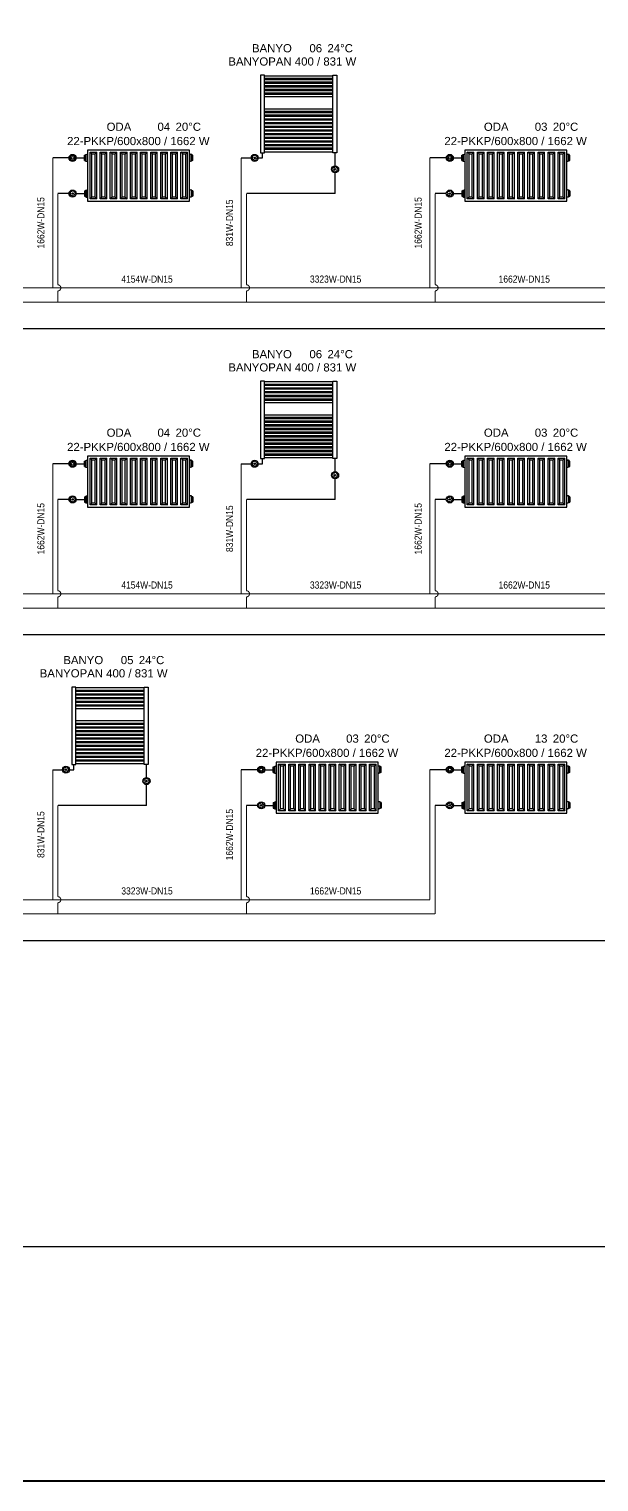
# Model space of a CAD drawing. Header units: centimetres. Extents: x -61 to 10101, y -10239 to 1521.
# Drawn here: x 4107 to 4666, y -4431 to -3006 of the extents above; entities that cross this region are included whole.
import ezdxf
from ezdxf.enums import TextEntityAlignment as Align

# ---------------------------------------------------------------- set-up
doc = ezdxf.new("R2010")
doc.units = ezdxf.units.CM
doc.linetypes.add('DASHED', pattern=[1.524, 1.27, -0.254])
doc.linetypes.add('ISITMA DONUS HATTI', pattern=[1.66, 1.57, -0.02, -0.07])
for name, color, linetype in [('MTY-ISITMA-DONUS-BORU', 30, 'ISITMA DONUS HATTI'), ('MTY-ISITMA-GIDIS-BORU', 10, 'Continuous'), ('MTY-RADYATÖR', 2, 'Continuous'), ('ROTAS-ISITMA-CAP', 41, 'Continuous'), ('ROTAS-ISITMA-DONUS', 30, 'DASHED'), ('ROTAS-ISITMA-GIDIS', 10, 'Continuous'), ('ROTAS-KAT-BANDI', 8, 'Continuous'), ('ROTAS-MASKE', 7, 'Continuous'), ('ROTAS-PAFTA', 7, 'Continuous'), ('ROTAS-RADYATOR', 2, 'Continuous')]:
    doc.layers.add(name, color=color, linetype=linetype)
doc.styles.add('MTYCAPLT', font='arial.ttf', dxfattribs={"width": 0.65, "height": 1})
doc.styles.add('ROTAS', font='arial.ttf')

# ---------------------------------------------------------------- blocks, each defined once
blk = doc.blocks.new('MTY-RADYATÖR BANYOPAN KOLON')
at = {"layer": 'MTY-ISITMA-DONUS-BORU'}
for p, q in [((87, 49.7), (87, 62.5)), ((87, 22.5), (87, 42.8)), ((87, 22.5), (0, 22.5))]:
    blk.add_line(p, q, dxfattribs=at)
at = {"layer": 'MTY-ISITMA-GIDIS-BORU'}
for p, q in [((-5, 57.5), (4.6, 57.5)), ((11.5, 57.5), (15.7, 57.5)), ((15.7, 57.5), (15.7, 62.5))]:
    blk.add_line(p, q, dxfattribs=at)
at = {"layer": 'MTY-RADYATÖR', "color": 15}
for p, q in [((8.7, 57.5), (7.3, 57.5)), ((87.7, 46.3), (86.3, 46.3))]:
    blk.add_line(p, q, dxfattribs=at)
at = {"layer": 'MTY-RADYATÖR', "color": 15, "linetype": 'ByBlock'}
for points in [[(13.7, 138.5), (13.7, 62.5)], [(17.7, 138.5), (13.7, 138.5)], [(17.7, 62.5), (17.7, 138.5)], [(84.7, 137.7), (17.7, 137.7)], [(84.7, 135.2), (17.7, 135.2)], [(84.7, 134.1), (17.7, 134.1)], [(84.7, 131.6), (17.7, 131.6)], [(84.7, 130.5), (17.7, 130.5)], [(84.7, 62.5), (84.7, 138.5)], [(84.7, 138.5), (88.7, 138.5)], [(88.7, 138.5), (88.7, 62.5)], [(84.7, 128), (17.7, 128)], [(84.7, 126.9), (17.7, 126.9)], [(84.7, 124.4), (17.7, 124.4)], [(84.7, 123.3), (17.7, 123.3)], [(84.7, 120.8), (17.7, 120.8)], [(84.7, 119.7), (17.7, 119.7)], [(84.7, 117.2), (17.7, 117.2)], [(84.7, 105.3), (17.7, 105.3)], [(84.7, 102.8), (17.7, 102.8)], [(84.7, 101.7), (17.7, 101.7)], [(84.7, 99.2), (17.7, 99.2)], [(84.7, 98.1), (17.7, 98.1)], [(84.7, 95.6), (17.7, 95.6)], [(84.7, 94.5), (17.7, 94.5)], [(84.7, 92), (17.7, 92)], [(84.7, 90.9), (17.7, 90.9)], [(84.7, 88.4), (17.7, 88.4)], [(84.7, 87.3), (17.7, 87.3)], [(84.7, 84.8), (17.7, 84.8)], [(84.7, 83.7), (17.7, 83.7)], [(84.7, 81.2), (17.7, 81.2)], [(84.7, 80.1), (17.7, 80.1)], [(84.7, 77.6), (17.7, 77.6)], [(84.7, 76.5), (17.7, 76.5)], [(84.7, 74), (17.7, 74)], [(84.7, 72.9), (17.7, 72.9)], [(13.7, 62.5), (17.7, 62.5)], [(84.7, 70.4), (17.7, 70.4)], [(84.7, 69.3), (17.7, 69.3)], [(84.7, 66.9), (17.7, 66.9)], [(84.7, 65.7), (17.7, 65.7)], [(84.7, 63.2), (17.7, 63.2)], [(88.7, 62.5), (84.7, 62.5)]]:
    blk.add_lwpolyline(points, dxfattribs=at)
at = {"layer": 'MTY-RADYATÖR', "color": 15}
for centre, radius in [((8, 57.5), 3.45), ((8, 57.5), 0.697), ((87, 46.3), 3.45), ((87, 46.3), 0.697)]:
    blk.add_circle(centre, radius, dxfattribs=at)
for centre, radius, start, end in [((6.1, 58.9), 0.622, 108, 180), ((3.8, 57.5), 2.15, 320.2532, 39.7468), ((6.1, 63.5), 4.01, 267.9571, 308.0429), ((8.7, 59.7), 0.622, 36, 108), ((12, 60.4), 2.8, 186.5365, 245.4635), ((11.8, 54.7), 2.6, 112.1116, 175.8884), ((10.4, 57.5), 0.622, 324, 36), ((6.1, 56.1), 0.622, 180, 252), ((6.6, 53.2), 2.44, 37.6114, 106.3886), ((8.7, 55.3), 0.622, 252, 324), ((85.1, 47.7), 0.622, 108, 180), ((82.8, 46.3), 2.15, 320.2532, 39.7468), ((85.1, 44.9), 0.622, 180, 252), ((85, 52.3), 4.01, 267.9571, 308.0429), ((85.6, 42), 2.44, 37.6114, 106.3886), ((87.7, 48.5), 0.622, 36, 108), ((87.7, 44.1), 0.622, 252, 324), ((91, 49.2), 2.8, 186.5365, 245.4635), ((90.8, 43.5), 2.6, 112.1116, 175.8884), ((89.3, 46.3), 0.622, 324, 36)]:
    blk.add_arc(centre, radius, start, end, dxfattribs=at)
at = {"layer": 'MTY-RADYATÖR', "style": 'MTYCAPLT', "width": 0.65}
for tag, p, height in [('MAHAL_001', (35.4, 157.7), 10), ('RAD_001', (41.5, 142.7), 10), ('DERECE_001', (32.2, 111.8), 10), ('NO_001', (40.8, 78), 15)]:
    blk.add_attdef(tag, p, '', height=height, dxfattribs=at)
blk = doc.blocks.new('MTY-RADYATOR KOLON')
at = {"layer": 'MTY-ISITMA-DONUS-BORU'}
for p, q in [((11, 22.5), (0, 22.5)), ((17.9, 22.5), (26.3, 22.5))]:
    blk.add_line(p, q, dxfattribs=at)
at = {"layer": 'MTY-ISITMA-GIDIS-BORU'}
for p, q in [((11, 57.5), (-5, 57.5)), ((17.9, 57.5), (26.3, 57.5))]:
    blk.add_line(p, q, dxfattribs=at)
at = {"layer": 'MTY-RADYATÖR', "color": 15}
for p, q in [((11.7, 57.5), (12.5, 57.5)), ((12.3, 58.4), (11.9, 58.5)), ((12.8, 59.1), (12.5, 59.4)), ((13.4, 60), (13.6, 59.6)), ((14.5, 60.2), (14.5, 59.4)), ((15.5, 60), (15.3, 59.6)), ((16.1, 59.1), (16.4, 59.4)), ((17.2, 57.5), (16.4, 57.5)), ((16.6, 58.4), (17, 58.5)), ((26.3, 60.2), (27.2, 60.2)), ((26.3, 58.8), (26.3, 60.2)), ((26.3, 58.8), (27.2, 58.8)), ((26.3, 56.2), (26.3, 58.8)), ((27.2, 60.2), (27.2, 60.7)), ((27.2, 60.7), (27.8, 60.7)), ((27.2, 58.8), (27.2, 60.2)), ((27.2, 56.2), (27.2, 58.8)), ((27.8, 60.9), (28.8, 61)), ((27.8, 60.7), (27.8, 60.9)), ((27.8, 54.3), (27.8, 60.7)), ((31.6, 17.2), (31.6, 63)), ((31.6, 63), (38.2, 63)), ((33.4, 61.3), (31.6, 63)), ((33.4, 19), (33.4, 61.3)), ((33.4, 61.3), (36.5, 61.3)), ((36.5, 61.3), (38.2, 63)), ((36.5, 19), (36.5, 61.3)), ((38.2, 17.2), (38.2, 63)), ((41.5, 17.2), (41.5, 63)), ((43.3, 61.3), (41.5, 63)), ((41.5, 63), (48.1, 63)), ((43.3, 19), (43.3, 61.3)), ((43.3, 61.3), (46.4, 61.3)), ((46.4, 61.3), (48.1, 63)), ((46.4, 19), (46.4, 61.3)), ((48.1, 17.2), (48.1, 63)), ((51.5, 17.2), (51.5, 63)), ((53.2, 61.3), (51.5, 63)), ((51.5, 63), (58, 63)), ((53.2, 19), (53.2, 61.3)), ((53.2, 61.3), (56.3, 61.3)), ((56.3, 61.3), (58, 63)), ((56.3, 19), (56.3, 61.3)), ((58, 17.2), (58, 63)), ((61.4, 17.2), (61.4, 63)), ((61.4, 63), (67.9, 63)), ((63.1, 61.3), (61.4, 63)), ((63.1, 19), (63.1, 61.3)), ((63.1, 61.3), (66.2, 61.3)), ((66.2, 61.3), (67.9, 63)), ((66.2, 19), (66.2, 61.3)), ((67.9, 17.2), (67.9, 63)), ((71.3, 17.2), (71.3, 63)), ((71.3, 63), (77.8, 63)), ((73, 61.3), (71.3, 63)), ((73, 19), (73, 61.3)), ((73, 61.3), (76.1, 61.3)), ((76.1, 61.3), (77.8, 63)), ((76.1, 19), (76.1, 61.3)), ((77.8, 17.2), (77.8, 63)), ((81.2, 17.2), (81.2, 63)), ((81.2, 63), (87.7, 63)), ((82.9, 61.3), (81.2, 63)), ((82.9, 19), (82.9, 61.3)), ((82.9, 61.3), (86, 61.3)), ((86, 61.3), (87.7, 63)), ((86, 19), (86, 61.3)), ((87.7, 17.2), (87.7, 63)), ((91.1, 17.2), (91.1, 63)), ((91.1, 63), (97.6, 63)), ((92.8, 61.3), (91.1, 63)), ((92.8, 19), (92.8, 61.3)), ((92.8, 61.3), (95.9, 61.3)), ((95.9, 61.3), (97.6, 63)), ((95.9, 19), (95.9, 61.3)), ((97.6, 17.2), (97.6, 63)), ((101, 17.2), (101, 63)), ((101, 63), (107.5, 63)), ((102.7, 61.3), (101, 63)), ((102.7, 19), (102.7, 61.3)), ((102.7, 61.3), (105.8, 61.3)), ((105.8, 61.3), (107.5, 63)), ((105.8, 19), (105.8, 61.3)), ((107.5, 17.2), (107.5, 63)), ((110.9, 17.2), (110.9, 63)), ((110.9, 63), (117.4, 63)), ((112.6, 61.3), (110.9, 63)), ((112.6, 19), (112.6, 61.3)), ((112.6, 61.3), (115.7, 61.3)), ((115.7, 61.3), (117.4, 63)), ((115.7, 19), (115.7, 61.3)), ((117.4, 17.2), (117.4, 63)), ((120.8, 17.2), (120.8, 63)), ((120.8, 63), (127.3, 63)), ((122.5, 61.3), (120.8, 63)), ((122.5, 19), (122.5, 61.3)), ((122.5, 61.3), (125.6, 61.3)), ((125.6, 61.3), (127.3, 63)), ((125.6, 19), (125.6, 61.3)), ((127.3, 17.2), (127.3, 63)), ((130.8, 60.9), (129.8, 61)), ((130.8, 60.7), (130.8, 60.9)), ((130.8, 54.3), (130.8, 60.7)), ((131.4, 60.7), (130.8, 60.7)), ((131.4, 60.2), (131.4, 60.7)), ((132.3, 60.2), (131.4, 60.2)), ((131.4, 58.8), (131.4, 60.2)), ((132.3, 58.8), (131.4, 58.8)), ((131.4, 56.2), (131.4, 58.8)), ((132.3, 58.8), (132.3, 60.2)), ((132.3, 56.2), (132.3, 58.8)), ((12.3, 56.6), (11.9, 56.5)), ((12.8, 55.9), (12.5, 55.6)), ((13.4, 55), (13.6, 55.4)), ((14.5, 54.8), (14.5, 55.6)), ((15.5, 55), (15.3, 55.4)), ((16.1, 55.9), (16.4, 55.6)), ((16.6, 56.6), (17, 56.5)), ((26.3, 56.2), (27.2, 56.2)), ((26.3, 54.8), (26.3, 56.2)), ((26.3, 54.8), (27.2, 54.8)), ((27.2, 54.8), (27.2, 56.2)), ((27.2, 54.3), (27.2, 54.8)), ((27.2, 54.3), (27.8, 54.3)), ((27.8, 54.1), (27.8, 54.3)), ((27.8, 54.1), (28.8, 54)), ((130.8, 54.1), (129.8, 54)), ((131.4, 54.3), (130.8, 54.3)), ((130.8, 54.1), (130.8, 54.3)), ((132.3, 56.2), (131.4, 56.2)), ((131.4, 54.8), (131.4, 56.2)), ((132.3, 54.8), (131.4, 54.8)), ((131.4, 54.3), (131.4, 54.8)), ((132.3, 54.8), (132.3, 56.2)), ((15.2, 22.5), (13.8, 22.5)), ((26.3, 25.2), (27.2, 25.2)), ((26.3, 25.2), (26.3, 23.8)), ((26.3, 23.8), (27.2, 23.8)), ((26.3, 23.8), (26.3, 21.2)), ((26.3, 21.2), (27.2, 21.2)), ((26.3, 21.2), (26.3, 19.8)), ((26.3, 19.8), (27.2, 19.8)), ((27.2, 25.7), (27.8, 25.7)), ((27.2, 25.7), (27.2, 25.2)), ((27.2, 25.2), (27.2, 23.8)), ((27.2, 23.8), (27.2, 21.2)), ((27.2, 21.2), (27.2, 19.8)), ((27.2, 19.8), (27.2, 19.3)), ((27.2, 19.3), (27.8, 19.3)), ((27.8, 25.9), (28.8, 26)), ((27.8, 25.9), (27.8, 25.7)), ((27.8, 25.7), (27.8, 19.3)), ((27.8, 19.3), (27.8, 19.1)), ((27.8, 19.1), (28.8, 19)), ((33.4, 19), (31.6, 17.2)), ((38.2, 17.2), (31.6, 17.2)), ((36.5, 19), (33.4, 19)), ((36.5, 19), (38.2, 17.2)), ((43.3, 19), (41.5, 17.2)), ((48.1, 17.2), (41.5, 17.2)), ((46.4, 19), (43.3, 19)), ((46.4, 19), (48.1, 17.2)), ((53.2, 19), (51.5, 17.2)), ((58, 17.2), (51.5, 17.2)), ((56.3, 19), (53.2, 19)), ((56.3, 19), (58, 17.2)), ((63.1, 19), (61.4, 17.2)), ((67.9, 17.2), (61.4, 17.2)), ((66.2, 19), (63.1, 19)), ((66.2, 19), (67.9, 17.2)), ((73, 19), (71.3, 17.2)), ((77.8, 17.2), (71.3, 17.2)), ((76.1, 19), (73, 19)), ((76.1, 19), (77.8, 17.2)), ((82.9, 19), (81.2, 17.2)), ((87.7, 17.2), (81.2, 17.2)), ((86, 19), (82.9, 19)), ((86, 19), (87.7, 17.2)), ((92.8, 19), (91.1, 17.2)), ((97.6, 17.2), (91.1, 17.2)), ((95.9, 19), (92.8, 19)), ((95.9, 19), (97.6, 17.2)), ((102.7, 19), (101, 17.2)), ((107.5, 17.2), (101, 17.2)), ((105.8, 19), (102.7, 19)), ((105.8, 19), (107.5, 17.2)), ((112.6, 19), (110.9, 17.2)), ((117.4, 17.2), (110.9, 17.2)), ((115.7, 19), (112.6, 19)), ((115.7, 19), (117.4, 17.2)), ((122.5, 19), (120.8, 17.2)), ((127.3, 17.2), (120.8, 17.2)), ((125.6, 19), (122.5, 19)), ((125.6, 19), (127.3, 17.2)), ((130.8, 25.9), (129.8, 26)), ((130.8, 19.1), (129.8, 19)), ((130.8, 25.9), (130.8, 25.7)), ((130.8, 25.7), (130.8, 19.3)), ((131.4, 25.7), (130.8, 25.7)), ((130.8, 19.3), (130.8, 19.1)), ((131.4, 19.3), (130.8, 19.3)), ((131.4, 25.7), (131.4, 25.2)), ((132.3, 25.2), (131.4, 25.2)), ((131.4, 25.2), (131.4, 23.8)), ((132.3, 23.8), (131.4, 23.8)), ((131.4, 23.8), (131.4, 21.2)), ((132.3, 21.2), (131.4, 21.2)), ((131.4, 21.2), (131.4, 19.8)), ((132.3, 19.8), (131.4, 19.8)), ((131.4, 19.8), (131.4, 19.3)), ((132.3, 25.2), (132.3, 23.8)), ((132.3, 23.8), (132.3, 21.2)), ((132.3, 21.2), (132.3, 19.8))]:
    blk.add_line(p, q, dxfattribs=at)
blk.add_lwpolyline([(129.3, 65), (29.3, 65), (29.3, 15), (129.3, 15)], close=True, dxfattribs=at)
for centre, radius in [((14.5, 57.5), 3.45), ((14.5, 57.5), 2.72), ((14.5, 57.5), 1.41), ((14.5, 22.5), 3.45), ((14.5, 22.5), 0.697)]:
    blk.add_circle(centre, radius, dxfattribs=at)
for centre, radius, start, end in [((28.7, 61.6), 0.575, 274, 350), ((129.8, 61.6), 0.575, 190, 266), ((28.7, 53.4), 0.575, 10, 86), ((129.8, 53.4), 0.575, 94, 170), ((12.6, 23.9), 0.622, 108, 180), ((10.3, 22.5), 2.15, 320.2532, 39.7468), ((12.6, 21.1), 0.622, 180, 252), ((12.5, 28.5), 4.01, 267.9571, 308.0429), ((13.1, 18.2), 2.44, 37.6114, 106.3886), ((15.2, 24.7), 0.622, 36, 108), ((15.2, 20.3), 0.622, 252, 324), ((18.5, 25.4), 2.8, 186.5365, 245.4635), ((18.3, 19.7), 2.6, 112.1116, 175.8884), ((16.8, 22.5), 0.622, 324, 36), ((28.7, 26.6), 0.575, 274, 350), ((28.7, 18.4), 0.575, 10, 86), ((129.8, 26.6), 0.575, 190, 266), ((129.8, 18.4), 0.575, 94, 170)]:
    blk.add_arc(centre, radius, start, end, dxfattribs=at)
at = {"layer": 'MTY-RADYATÖR', "color": 2, "style": 'MTYCAPLT', "width": 0.65}
for tag, p, height in [('MAHAL_001', (63.5, 86), 10), ('RAD_001', (69.6, 72.5), 10), ('NO_001', (33.9, 42.2), 15), ('DERECE_001', (86.3, 32.4), 10)]:
    blk.add_attdef(tag, p, '', height=height, dxfattribs=at)

msp = doc.modelspace()

# ---------------------------------------------------------------- linework, layer by layer
at = {"layer": 'ROTAS-ISITMA-DONUS', "ltscale": 12, "const_width": 1}
for points in [[(4135, -3274), (4135, -3263, 1), (4135, -3257), (4135, -3167.5)], [(4320, -3274), (4320, -3263, 1), (4320, -3257), (4320, -3167.5)], [(4505, -3274), (4505, -3263, 1), (4505, -3257), (4505, -3167.5)], [(4135, -3574), (4135, -3563, 1), (4135, -3557), (4135, -3467.5)], [(4320, -3574), (4320, -3563, 1), (4320, -3557), (4320, -3467.5)], [(4505, -3574), (4505, -3563, 1), (4505, -3557), (4505, -3467.5)], [(4135, -3874), (4135, -3863, 1), (4135, -3857), (4135, -3767.5)], [(4320, -3874), (4320, -3863, 1), (4320, -3857), (4320, -3767.5)]]:
    msp.add_lwpolyline(points, format="xyb", dxfattribs=at)
for points in [[(3270, -3274), (4690, -3274)], [(3270, -3574), (4690, -3574)], [(4505, -3874), (4505, -3767.5)], [(3270, -3874), (4505, -3874)]]:
    msp.add_lwpolyline(points, dxfattribs=at)
at = {"layer": 'ROTAS-ISITMA-GIDIS', "const_width": 1}
for points in [[(4130, -3260), (4130, -3132.5)], [(4315, -3260), (4315, -3132.5)], [(4500, -3260), (4500, -3132.5)], [(3270, -3260), (4685, -3260)], [(4130, -3560), (4130, -3432.5)], [(4315, -3560), (4315, -3432.5)], [(4500, -3560), (4500, -3432.5)], [(3270, -3560), (4685, -3560)], [(4130, -3860), (4130, -3732.5)], [(4315, -3860), (4315, -3732.5)], [(4500, -3860), (4500, -3732.5)], [(3270, -3860), (4500, -3860)]]:
    msp.add_lwpolyline(points, dxfattribs=at)
at = {"layer": 'ROTAS-KAT-BANDI'}
for points in [[(0, -3300), (5400, -3300)], [(0, -3600), (5400, -3600)], [(0, -3900), (5400, -3900)], [(0, -4200), (5400, -4200)]]:
    msp.add_lwpolyline(points, dxfattribs=at)

# ---------------------------------------------------------------- wipeouts: each hides what was drawn before it
for points in [[(4313, -3044), (4413, -3044), (4413, -3032), (4313, -3032)], [(4152.4, -3122), (4271.6, -3122), (4271.6, -3110), (4152.4, -3110)], [(4522.4, -3122), (4641.6, -3122), (4641.6, -3110), (4522.4, -3110)], [(4313, -3344), (4413, -3344), (4413, -3332), (4313, -3332)], [(4152.4, -3422), (4271.6, -3422), (4271.6, -3410), (4152.4, -3410)], [(4522.4, -3422), (4641.6, -3422), (4641.6, -3410), (4522.4, -3410)], [(4128, -3644), (4228, -3644), (4228, -3632), (4128, -3632)], [(4337.4, -3722), (4456.6, -3722), (4456.6, -3710), (4337.4, -3710)], [(4522.4, -3722), (4641.6, -3722), (4641.6, -3710), (4522.4, -3710)]]:
    msp.add_wipeout(points).dxf.layer = 'ROTAS-MASKE'

# ---------------------------------------------------------------- next in the draw order: wipeouts: each hides what was drawn before it
for points in [[(4329, -3031), (4357, -3031), (4357, -3019), (4329, -3019)], [(4379.2, -3031), (4392.8, -3031), (4392.8, -3019), (4379.2, -3019)], [(4183.8, -3108), (4202.2, -3108), (4202.2, -3096), (4183.8, -3096)], [(4230.2, -3108), (4243.8, -3108), (4243.8, -3096), (4230.2, -3096)], [(4553.8, -3108), (4572.2, -3108), (4572.2, -3096), (4553.8, -3096)], [(4600.2, -3108), (4613.8, -3108), (4613.8, -3096), (4600.2, -3096)], [(4310.8, -3215.8), (4310.8, -3180.2), (4300.2, -3180.2), (4300.2, -3215.8)], [(4201.1, -3258.8), (4240.4, -3258.8), (4240.4, -3248.2), (4201.1, -3248.2)], [(4386.1, -3258.8), (4425.4, -3258.8), (4425.4, -3248.2), (4386.1, -3248.2)], [(4571.1, -3258.8), (4610.4, -3258.8), (4610.4, -3248.2), (4571.1, -3248.2)], [(4329, -3331), (4357, -3331), (4357, -3319), (4329, -3319)], [(4379.2, -3331), (4392.8, -3331), (4392.8, -3319), (4379.2, -3319)], [(4183.8, -3408), (4202.2, -3408), (4202.2, -3396), (4183.8, -3396)], [(4230.2, -3408), (4243.8, -3408), (4243.8, -3396), (4230.2, -3396)], [(4553.8, -3408), (4572.2, -3408), (4572.2, -3396), (4553.8, -3396)], [(4600.2, -3408), (4613.8, -3408), (4613.8, -3396), (4600.2, -3396)], [(4310.8, -3515.8), (4310.8, -3480.2), (4300.2, -3480.2), (4300.2, -3515.8)], [(4201.1, -3558.8), (4240.4, -3558.8), (4240.4, -3548.2), (4201.1, -3548.2)], [(4386.1, -3558.8), (4425.4, -3558.8), (4425.4, -3548.2), (4386.1, -3548.2)], [(4571.1, -3558.8), (4610.4, -3558.8), (4610.4, -3548.2), (4571.1, -3548.2)], [(4144, -3631), (4172, -3631), (4172, -3619), (4144, -3619)], [(4194.2, -3631), (4207.8, -3631), (4207.8, -3619), (4194.2, -3619)], [(4368.8, -3708), (4387.2, -3708), (4387.2, -3696), (4368.8, -3696)], [(4415.2, -3708), (4428.8, -3708), (4428.8, -3696), (4415.2, -3696)], [(4553.8, -3708), (4572.2, -3708), (4572.2, -3696), (4553.8, -3696)], [(4600.2, -3708), (4613.8, -3708), (4613.8, -3696), (4600.2, -3696)], [(4125.8, -3815.8), (4125.8, -3780.2), (4115.2, -3780.2), (4115.2, -3815.8)], [(4201.1, -3858.8), (4240.4, -3858.8), (4240.4, -3848.2), (4201.1, -3848.2)], [(4386.1, -3858.8), (4425.4, -3858.8), (4425.4, -3848.2), (4386.1, -3848.2)]]:
    msp.add_wipeout(points).dxf.layer = 'ROTAS-MASKE'

# ---------------------------------------------------------------- next in the draw order: texts
at = {"layer": 'ROTAS-ISITMA-CAP', "style": 'ROTAS', "width": 0.85}
for p in [(4309, -3196.2), (4309, -3496.2), (4124, -3796.2)]:
    msp.add_text('831W-DN15', height=7, rotation=90, dxfattribs=at).set_placement(p, align=Align.BOTTOM_CENTER)
for s, p in [('4154W-DN15', (4222.5, -3257)), ('3323W-DN15', (4407.5, -3257)), ('1662W-DN15', (4592.5, -3257)), ('4154W-DN15', (4222.5, -3557)), ('3323W-DN15', (4407.5, -3557)), ('1662W-DN15', (4592.5, -3557)), ('3323W-DN15', (4222.5, -3857)), ('1662W-DN15', (4407.5, -3857))]:
    msp.add_text(s, height=7, dxfattribs=at).set_placement(p, align=Align.BOTTOM_CENTER)

# ---------------------------------------------------------------- next in the draw order: wipeouts: each hides what was drawn before it
for points in [[(4398.4, -3031), (4421.6, -3031), (4421.6, -3019), (4398.4, -3019)], [(4249.4, -3108), (4272.6, -3108), (4272.6, -3096), (4249.4, -3096)], [(4619.4, -3108), (4642.6, -3108), (4642.6, -3096), (4619.4, -3096)], [(4398.4, -3331), (4421.6, -3331), (4421.6, -3319), (4398.4, -3319)], [(4249.4, -3408), (4272.6, -3408), (4272.6, -3396), (4249.4, -3396)], [(4619.4, -3408), (4642.6, -3408), (4642.6, -3396), (4619.4, -3396)], [(4213.4, -3631), (4236.6, -3631), (4236.6, -3619), (4213.4, -3619)], [(4434.4, -3708), (4457.6, -3708), (4457.6, -3696), (4434.4, -3696)], [(4619.4, -3708), (4642.6, -3708), (4642.6, -3696), (4619.4, -3696)]]:
    msp.add_wipeout(points).dxf.layer = 'ROTAS-MASKE'

# ---------------------------------------------------------------- next in the draw order: block references
at = {"layer": 'ROTAS-RADYATOR'}
ref = msp.add_blockref('MTY-RADYATÖR BANYOPAN KOLON', (4320, -3190), dxfattribs=at)
ref.add_attrib('RAD_001', 'BANYOPAN 400 / 831 W', dxfattribs={"layer": 'MTY-RADYATÖR', "height": 8, "style": 'MTYCAPLT'}).set_placement((4365, -3038), align=Align.MIDDLE_CENTER)
ref.add_attrib('NO_001', '06', dxfattribs={"layer": 'MTY-RADYATÖR', "height": 8, "style": 'MTYCAPLT'}).set_placement((4388, -3025), align=Align.MIDDLE_CENTER)
ref.add_attrib('DERECE_001', '24°C', dxfattribs={"layer": 'MTY-RADYATÖR', "height": 8, "style": 'MTYCAPLT'}).set_placement((4412, -3025), align=Align.MIDDLE_CENTER)
ref.add_attrib('MAHAL_001', 'BANYO', dxfattribs={"layer": 'MTY-RADYATÖR', "height": 8, "style": 'MTYCAPLT'}).set_placement((4345, -3025), align=Align.MIDDLE_CENTER)
ref = msp.add_blockref('MTY-RADYATOR KOLON', (4135, -3190), dxfattribs=at)
ref.add_attrib('RAD_001', '22-PKKP/600x800 / 1662 W', dxfattribs={"layer": 'MTY-RADYATÖR', "color": 2, "height": 8, "style": 'MTYCAPLT'}).set_placement((4214, -3116), align=Align.MIDDLE_CENTER)
ref.add_attrib('NO_001', '04', dxfattribs={"layer": 'MTY-RADYATÖR', "color": 2, "height": 8, "style": 'MTYCAPLT'}).set_placement((4239, -3102), align=Align.MIDDLE_CENTER)
ref.add_attrib('DERECE_001', '20°C', dxfattribs={"layer": 'MTY-RADYATÖR', "color": 2, "height": 8, "style": 'MTYCAPLT'}).set_placement((4263, -3102), align=Align.MIDDLE_CENTER)
ref.add_attrib('MAHAL_001', 'ODA', dxfattribs={"layer": 'MTY-RADYATÖR', "color": 2, "height": 8, "style": 'MTYCAPLT'}).set_placement((4195, -3102), align=Align.MIDDLE_CENTER)
ref = msp.add_blockref('MTY-RADYATOR KOLON', (4505, -3190), dxfattribs=at)
ref.add_attrib('RAD_001', '22-PKKP/600x800 / 1662 W', dxfattribs={"layer": 'MTY-RADYATÖR', "color": 2, "height": 8, "style": 'MTYCAPLT'}).set_placement((4584, -3116), align=Align.MIDDLE_CENTER)
ref.add_attrib('NO_001', '03', dxfattribs={"layer": 'MTY-RADYATÖR', "color": 2, "height": 8, "style": 'MTYCAPLT'}).set_placement((4609, -3102), align=Align.MIDDLE_CENTER)
ref.add_attrib('DERECE_001', '20°C', dxfattribs={"layer": 'MTY-RADYATÖR', "color": 2, "height": 8, "style": 'MTYCAPLT'}).set_placement((4633, -3102), align=Align.MIDDLE_CENTER)
ref.add_attrib('MAHAL_001', 'ODA', dxfattribs={"layer": 'MTY-RADYATÖR', "color": 2, "height": 8, "style": 'MTYCAPLT'}).set_placement((4565, -3102), align=Align.MIDDLE_CENTER)
ref = msp.add_blockref('MTY-RADYATÖR BANYOPAN KOLON', (4320, -3490), dxfattribs=at)
ref.add_attrib('RAD_001', 'BANYOPAN 400 / 831 W', dxfattribs={"layer": 'MTY-RADYATÖR', "height": 8, "style": 'MTYCAPLT'}).set_placement((4365, -3338), align=Align.MIDDLE_CENTER)
ref.add_attrib('NO_001', '06', dxfattribs={"layer": 'MTY-RADYATÖR', "height": 8, "style": 'MTYCAPLT'}).set_placement((4388, -3325), align=Align.MIDDLE_CENTER)
ref.add_attrib('DERECE_001', '24°C', dxfattribs={"layer": 'MTY-RADYATÖR', "height": 8, "style": 'MTYCAPLT'}).set_placement((4412, -3325), align=Align.MIDDLE_CENTER)
ref.add_attrib('MAHAL_001', 'BANYO', dxfattribs={"layer": 'MTY-RADYATÖR', "height": 8, "style": 'MTYCAPLT'}).set_placement((4345, -3325), align=Align.MIDDLE_CENTER)
ref = msp.add_blockref('MTY-RADYATOR KOLON', (4135, -3490), dxfattribs=at)
ref.add_attrib('RAD_001', '22-PKKP/600x800 / 1662 W', dxfattribs={"layer": 'MTY-RADYATÖR', "color": 2, "height": 8, "style": 'MTYCAPLT'}).set_placement((4214, -3416), align=Align.MIDDLE_CENTER)
ref.add_attrib('NO_001', '04', dxfattribs={"layer": 'MTY-RADYATÖR', "color": 2, "height": 8, "style": 'MTYCAPLT'}).set_placement((4239, -3402), align=Align.MIDDLE_CENTER)
ref.add_attrib('DERECE_001', '20°C', dxfattribs={"layer": 'MTY-RADYATÖR', "color": 2, "height": 8, "style": 'MTYCAPLT'}).set_placement((4263, -3402), align=Align.MIDDLE_CENTER)
ref.add_attrib('MAHAL_001', 'ODA', dxfattribs={"layer": 'MTY-RADYATÖR', "color": 2, "height": 8, "style": 'MTYCAPLT'}).set_placement((4195, -3402), align=Align.MIDDLE_CENTER)
ref = msp.add_blockref('MTY-RADYATOR KOLON', (4505, -3490), dxfattribs=at)
ref.add_attrib('RAD_001', '22-PKKP/600x800 / 1662 W', dxfattribs={"layer": 'MTY-RADYATÖR', "color": 2, "height": 8, "style": 'MTYCAPLT'}).set_placement((4584, -3416), align=Align.MIDDLE_CENTER)
ref.add_attrib('NO_001', '03', dxfattribs={"layer": 'MTY-RADYATÖR', "color": 2, "height": 8, "style": 'MTYCAPLT'}).set_placement((4609, -3402), align=Align.MIDDLE_CENTER)
ref.add_attrib('DERECE_001', '20°C', dxfattribs={"layer": 'MTY-RADYATÖR', "color": 2, "height": 8, "style": 'MTYCAPLT'}).set_placement((4633, -3402), align=Align.MIDDLE_CENTER)
ref.add_attrib('MAHAL_001', 'ODA', dxfattribs={"layer": 'MTY-RADYATÖR', "color": 2, "height": 8, "style": 'MTYCAPLT'}).set_placement((4565, -3402), align=Align.MIDDLE_CENTER)
ref = msp.add_blockref('MTY-RADYATÖR BANYOPAN KOLON', (4135, -3790), dxfattribs=at)
ref.add_attrib('RAD_001', 'BANYOPAN 400 / 831 W', dxfattribs={"layer": 'MTY-RADYATÖR', "height": 8, "style": 'MTYCAPLT'}).set_placement((4180, -3638), align=Align.MIDDLE_CENTER)
ref.add_attrib('NO_001', '05', dxfattribs={"layer": 'MTY-RADYATÖR', "height": 8, "style": 'MTYCAPLT'}).set_placement((4203, -3625), align=Align.MIDDLE_CENTER)
ref.add_attrib('DERECE_001', '24°C', dxfattribs={"layer": 'MTY-RADYATÖR', "height": 8, "style": 'MTYCAPLT'}).set_placement((4227, -3625), align=Align.MIDDLE_CENTER)
ref.add_attrib('MAHAL_001', 'BANYO', dxfattribs={"layer": 'MTY-RADYATÖR', "height": 8, "style": 'MTYCAPLT'}).set_placement((4160, -3625), align=Align.MIDDLE_CENTER)
ref = msp.add_blockref('MTY-RADYATOR KOLON', (4320, -3790), dxfattribs=at)
ref.add_attrib('RAD_001', '22-PKKP/600x800 / 1662 W', dxfattribs={"layer": 'MTY-RADYATÖR', "color": 2, "height": 8, "style": 'MTYCAPLT'}).set_placement((4399, -3716), align=Align.MIDDLE_CENTER)
ref.add_attrib('NO_001', '03', dxfattribs={"layer": 'MTY-RADYATÖR', "color": 2, "height": 8, "style": 'MTYCAPLT'}).set_placement((4424, -3702), align=Align.MIDDLE_CENTER)
ref.add_attrib('DERECE_001', '20°C', dxfattribs={"layer": 'MTY-RADYATÖR', "color": 2, "height": 8, "style": 'MTYCAPLT'}).set_placement((4448, -3702), align=Align.MIDDLE_CENTER)
ref.add_attrib('MAHAL_001', 'ODA', dxfattribs={"layer": 'MTY-RADYATÖR', "color": 2, "height": 8, "style": 'MTYCAPLT'}).set_placement((4380, -3702), align=Align.MIDDLE_CENTER)
ref = msp.add_blockref('MTY-RADYATOR KOLON', (4505, -3790), dxfattribs=at)
ref.add_attrib('RAD_001', '22-PKKP/600x800 / 1662 W', dxfattribs={"layer": 'MTY-RADYATÖR', "color": 2, "height": 8, "style": 'MTYCAPLT'}).set_placement((4584, -3716), align=Align.MIDDLE_CENTER)
ref.add_attrib('NO_001', '13', dxfattribs={"layer": 'MTY-RADYATÖR', "color": 2, "height": 8, "style": 'MTYCAPLT'}).set_placement((4609, -3702), align=Align.MIDDLE_CENTER)
ref.add_attrib('DERECE_001', '20°C', dxfattribs={"layer": 'MTY-RADYATÖR', "color": 2, "height": 8, "style": 'MTYCAPLT'}).set_placement((4633, -3702), align=Align.MIDDLE_CENTER)
ref.add_attrib('MAHAL_001', 'ODA', dxfattribs={"layer": 'MTY-RADYATÖR', "color": 2, "height": 8, "style": 'MTYCAPLT'}).set_placement((4565, -3702), align=Align.MIDDLE_CENTER)

# ---------------------------------------------------------------- next in the draw order: wipeouts: each hides what was drawn before it
for points in [[(4125.8, -3217.6), (4125.8, -3178.4), (4115.2, -3178.4), (4115.2, -3217.6)], [(4495.8, -3217.6), (4495.8, -3178.4), (4485.2, -3178.4), (4485.2, -3217.6)], [(4125.8, -3517.6), (4125.8, -3478.4), (4115.2, -3478.4), (4115.2, -3517.6)], [(4495.8, -3517.6), (4495.8, -3478.4), (4485.2, -3478.4), (4485.2, -3517.6)], [(4310.8, -3817.6), (4310.8, -3778.4), (4300.2, -3778.4), (4300.2, -3817.6)]]:
    msp.add_wipeout(points).dxf.layer = 'ROTAS-MASKE'

# ---------------------------------------------------------------- next in the draw order: linework, layer by layer
at = {"layer": 'ROTAS-PAFTA', "const_width": 2}
msp.add_lwpolyline([(-40, -4430), (5440, -4430), (5440, -1580), (-40, -1580)], close=True, dxfattribs=at)

# ---------------------------------------------------------------- next in the draw order: texts
at = {"layer": 'ROTAS-ISITMA-CAP', "style": 'ROTAS', "width": 0.85}
for p in [(4124, -3196.2), (4494, -3196.2), (4124, -3496.2), (4494, -3496.2), (4309, -3796.2)]:
    msp.add_text('1662W-DN15', height=7, rotation=90, dxfattribs=at).set_placement(p, align=Align.BOTTOM_CENTER)

doc.saveas('drawing.dxf')
